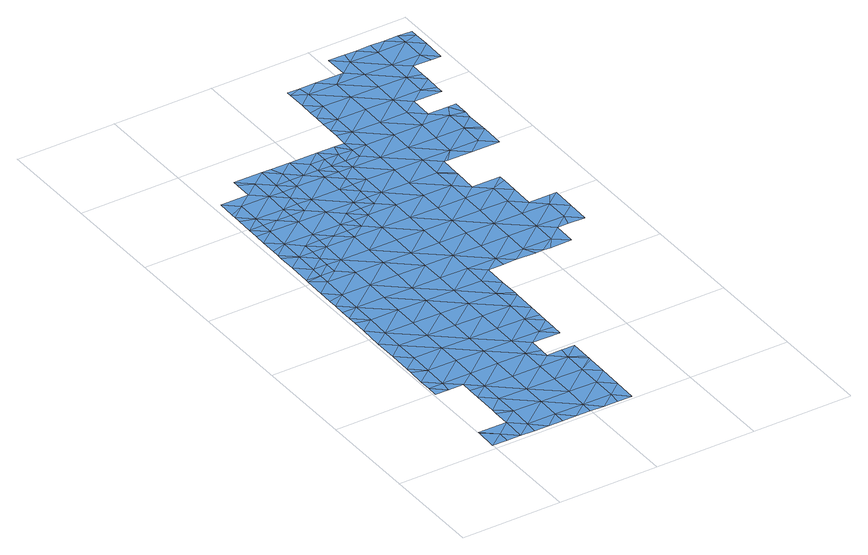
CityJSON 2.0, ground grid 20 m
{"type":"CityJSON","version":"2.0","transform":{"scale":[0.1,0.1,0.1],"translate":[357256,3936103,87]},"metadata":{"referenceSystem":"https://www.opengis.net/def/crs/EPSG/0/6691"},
"CityObjects":{
"waterbody1":{"type":"WaterBody","attributes":{"name":"9","class":"1140","function":"1","WaterBodyRiverFloodingRiskAttribute.description":"5","WaterBodyRiverFloodingRiskAttribute.rankOrg":"1","WaterBodyRiverFloodingRiskAttribute.adminType":"2","WaterBodyRiverFloodingRiskAttribute.scale":"L1"},"geometry":[{"type":"MultiSurface","lod":"1","boundaries":[[[0,1,2]],[[0,3,1]],[[3,4,1]],[[4,5,1]],[[6,2,1]],[[5,6,1]],[[7,8,9]],[[10,11,9]],[[6,5,12]],[[5,13,12]],[[10,9,8]],[[12,14,6]],[[11,15,16]],[[10,15,11]],[[17,14,18]],[[17,6,14]],[[16,15,19]],[[13,20,12]],[[8,21,10]],[[22,23,19]],[[18,24,25]],[[18,14,24]],[[19,15,22]],[[20,26,12]],[[21,27,10]],[[28,14,12]],[[22,29,23]],[[30,31,21]],[[10,32,15]],[[30,25,31]],[[25,24,31]],[[33,23,29]],[[34,35,33]],[[36,22,15]],[[34,33,29]],[[20,37,26]],[[21,31,27]],[[28,12,26]],[[24,14,28]],[[32,10,27]],[[24,38,31]],[[22,36,29]],[[34,39,35]],[[39,40,41]],[[41,35,39]],[[37,42,26]],[[38,24,28]],[[15,32,36]],[[39,43,40]],[[38,44,31]],[[31,45,27]],[[36,46,29]],[[47,43,48]],[[47,40,43]],[[42,49,26]],[[34,29,46]],[[26,49,28]],[[50,51,48]],[[43,50,48]],[[34,52,39]],[[53,51,50]],[[54,49,42]],[[31,44,45]],[[55,34,46]],[[39,52,43]],[[50,56,53]],[[32,27,57]],[[53,56,58]],[[38,28,59]],[[57,27,45]],[[58,60,61]],[[36,32,57]],[[62,46,36]],[[59,28,49]],[[63,44,38]],[[34,55,52]],[[52,64,43]],[[60,58,56]],[[54,65,49]],[[66,63,38]],[[67,45,44]],[[38,59,66]],[[36,57,62]],[[62,68,46]],[[50,43,69]],[[50,70,56]],[[56,71,60]],[[63,67,44]],[[65,72,49]],[[67,57,45]],[[43,64,69]],[[55,46,73]],[[70,71,56]],[[73,46,68]],[[74,72,65]],[[57,75,62]],[[59,49,76]],[[59,77,66]],[[50,69,70]],[[52,55,78]],[[76,49,72]],[[76,77,59]],[[78,55,73]],[[64,52,78]],[[79,63,66]],[[80,68,62]],[[57,67,75]],[[70,81,71]],[[82,67,63]],[[81,83,84]],[[74,85,72]],[[84,71,81]],[[86,80,62]],[[69,64,87]],[[88,73,68]],[[87,64,78]],[[89,76,72]],[[62,75,86]],[[82,90,67]],[[81,91,83]],[[85,89,72]],[[91,92,93]],[[90,94,67]],[[67,94,75]],[[93,83,91]],[[80,88,68]],[[88,78,73]],[[66,77,79]],[[82,63,79]],[[95,77,76]],[[70,96,81]],[[69,87,97]],[[70,69,96]],[[98,92,91]],[[95,76,89]],[[94,99,75]],[[100,87,78]],[[96,69,97]],[[75,101,86]],[[82,79,102]],[[88,100,78]],[[91,103,98]],[[104,77,95]],[[99,101,75]],[[79,77,105]],[[106,97,87]],[[105,77,104]],[[86,107,80]],[[81,96,108]],[[91,81,109]],[[110,79,105]],[[111,99,94]],[[107,88,80]],[[102,79,112]],[[113,106,87]],[[91,109,103]],[[79,110,112]],[[113,87,100]],[[81,108,109]],[[107,86,101]],[[96,97,106]],[[114,108,96]],[[88,115,100]],[[111,116,99]],[[117,103,109]],[[101,99,118]],[[118,99,116]],[[114,96,106]],[[119,109,108]],[[88,107,115]],[[115,120,100]],[[100,121,113]],[[122,117,109]],[[123,101,118]],[[120,121,100]],[[124,119,108]],[[107,101,125]],[[125,101,123]],[[124,108,114]],[[113,126,106]],[[127,107,125]],[[109,119,122]],[[115,107,127]],[[128,120,115]],[[129,115,127]],[[114,106,126]],[[128,115,129]],[[113,121,126]],[[126,130,114]],[[114,131,124]],[[132,133,134]],[[132,122,133]],[[122,119,133]],[[135,120,128]],[[121,120,135]],[[136,134,133]],[[137,126,121]],[[131,114,130]],[[119,124,131]],[[135,137,121]],[[119,138,133]],[[136,133,139]],[[140,119,131]],[[141,137,135]],[[137,142,126]],[[138,139,133]],[[126,143,130]],[[138,119,140]],[[130,144,131]],[[143,144,130]],[[126,142,143]],[[131,144,140]],[[137,141,145]],[[138,146,139]],[[147,139,146]],[[148,147,146]],[[146,149,148]],[[137,150,142]],[[144,151,140]],[[140,152,138]],[[153,148,149]],[[154,150,137]],[[137,145,154]],[[155,153,149]],[[149,156,155]],[[142,157,143]],[[158,154,145]],[[159,156,160]],[[159,155,156]],[[150,157,142]],[[157,144,143]],[[152,140,151]],[[146,138,152]],[[161,149,146]],[[160,156,162]],[[161,156,149]],[[163,151,144]],[[164,146,152]],[[154,158,165]],[[166,162,156]],[[167,163,144]],[[161,146,164]],[[167,144,157]],[[168,152,151]],[[154,169,150]],[[170,171,165]],[[154,165,171]],[[156,172,166]],[[150,169,157]],[[152,168,164]],[[156,161,172]],[[154,171,169]],[[151,163,168]],[[166,173,174]],[[169,175,157]],[[157,176,167]],[[174,173,177]],[[171,170,178]],[[175,176,157]],[[166,172,173]],[[179,172,161]],[[180,164,168]],[[167,181,163]],[[161,164,179]],[[182,168,163]],[[171,183,169]],[[184,185,186]],[[184,177,185]],[[176,181,167]],[[177,173,185]],[[171,178,183]],[[164,180,179]],[[181,182,163]],[[172,187,173]],[[188,180,168]],[[182,188,168]],[[189,186,190]],[[183,191,169]],[[186,185,190]],[[192,189,190]],[[187,185,173]],[[193,194,192]],[[169,195,175]],[[172,179,196]],[[194,193,197]],[[175,198,176]],[[199,200,180]],[[193,192,190]],[[180,200,179]],[[199,180,188]],[[187,172,196]],[[193,201,197]],[[202,181,176]],[[181,203,182]],[[187,204,185]],[[198,202,176]],[[185,205,190]],[[183,206,191]],[[207,208,209]],[[209,197,201]],[[169,191,195]],[[200,210,179]],[[198,175,195]],[[179,210,196]],[[211,191,206]],[[209,201,207]],[[212,181,202]],[[213,210,200]],[[205,185,204]],[[181,212,203]],[[211,214,191]],[[196,215,187]],[[193,190,216]],[[191,214,195]],[[198,195,217]],[[218,215,196]],[[215,204,187]],[[219,210,213]],[[216,190,205]],[[201,193,216]],[[207,201,220]],[[196,210,218]],[[221,195,214]],[[195,221,217]],[[220,201,222]],[[215,223,204]],[[204,224,205]],[[201,216,222]],[[205,224,216]],[[225,210,219]],[[226,220,222]],[[204,223,224]],[[216,227,222]],[[218,210,228]],[[218,229,215]],[[230,223,215]],[[210,225,228]],[[216,224,227]],[[227,231,222]],[[226,222,232]],[[230,233,223]],[[225,219,234]],[[223,233,224]],[[215,229,230]],[[222,231,232]],[[218,228,229]],[[234,235,225]],[[233,236,224]],[[228,225,235]],[[237,238,232]],[[229,239,230]],[[224,240,227]],[[241,242,228]],[[241,228,235]],[[232,231,237]],[[229,228,242]],[[227,240,231]],[[243,238,237]],[[229,244,239]],[[245,236,233]],[[244,229,242]],[[224,236,240]],[[231,246,237]],[[240,246,231]],[[247,243,237]],[[239,244,248]],[[249,247,237]],[[236,250,240]],[[251,236,245]],[[236,251,250]],[[237,246,249]],[[240,252,246]],[[253,240,250]],[[252,240,253]],[[254,247,249]],[[252,255,246]],[[254,249,256]],[[257,255,252]],[[249,246,258]],[[249,258,256]],[[246,255,258]],[[259,255,257]],[[256,258,260]],[[261,258,255]],[[261,255,259]],[[258,262,260]],[[262,258,261]],[[263,260,262]]]}]},
"waterbody2":{"type":"WaterBody","attributes":{"name":"9","class":"1140","function":"1","WaterBodyRiverFloodingRiskAttribute.description":"5","WaterBodyRiverFloodingRiskAttribute.rankOrg":"2","WaterBodyRiverFloodingRiskAttribute.adminType":"2","WaterBodyRiverFloodingRiskAttribute.scale":"L1"},"geometry":[{"type":"MultiSurface","lod":"1","boundaries":[[[264,265,266]],[[265,264,267]],[[267,264,148]],[[147,148,264]],[[136,139,264]],[[134,136,264]],[[132,134,268]],[[134,266,268]],[[269,268,266]],[[103,268,269]],[[103,117,268]],[[93,92,270]],[[270,92,271]],[[92,269,271]],[[98,269,92]],[[271,269,272]],[[271,272,273]],[[272,274,273]],[[275,274,272]],[[276,277,265]],[[278,276,265]],[[278,265,279]],[[265,280,279]],[[279,280,281]],[[282,281,280]],[[282,159,160]],[[155,159,280]],[[280,267,155]],[[153,155,267]],[[268,122,132]],[[264,139,147]],[[148,153,267]],[[280,265,267]],[[277,266,265]],[[264,266,134]],[[83,270,283]],[[273,284,285]],[[286,284,273]],[[273,285,287]],[[271,287,288]],[[283,270,289]],[[270,290,289]],[[270,291,290]],[[60,84,283]],[[288,291,271]],[[279,292,293]],[[294,292,279]],[[159,282,280]],[[279,281,294]],[[293,278,279]],[[272,277,275]],[[272,266,277]],[[273,274,286]],[[271,273,287]],[[291,270,271]],[[83,93,270]],[[84,83,283]],[[71,84,60]],[[117,122,268]],[[98,103,269]],[[272,269,266]],[[283,289,61]],[[61,60,283]]]}]},
"waterbody3":{"type":"WaterBody","attributes":{"name":"9","class":"1140","function":"1","WaterBodyRiverFloodingRiskAttribute.description":"5","WaterBodyRiverFloodingRiskAttribute.rankOrg":"1","WaterBodyRiverFloodingRiskAttribute.adminType":"2","WaterBodyRiverFloodingRiskAttribute.scale":"L1"},"geometry":[{"type":"MultiSurface","lod":"1","boundaries":[[[295,296,297]],[[298,297,296]],[[297,298,299]],[[300,301,302]],[[303,302,301]],[[303,304,302]],[[305,304,303]],[[304,305,284]],[[275,277,306]],[[277,276,306]],[[294,281,307]],[[307,281,308]],[[308,281,309]],[[281,282,309]],[[282,310,309]],[[309,310,311]],[[311,308,309]],[[308,312,307]],[[294,307,292]],[[295,292,307]],[[293,292,313]],[[297,313,292]],[[313,278,293]],[[313,306,278]],[[304,306,313]],[[274,306,304]],[[282,160,310]],[[276,278,306]],[[275,306,274]],[[286,304,284]],[[302,304,313]],[[313,299,302]],[[299,300,302]],[[313,297,299]],[[286,274,304]],[[297,292,295]],[[295,307,312]]]}]},
"waterbody4":{"type":"WaterBody","attributes":{"name":"9","class":"1140","function":"1","WaterBodyRiverFloodingRiskAttribute.description":"5","WaterBodyRiverFloodingRiskAttribute.rankOrg":"2","WaterBodyRiverFloodingRiskAttribute.adminType":"2","WaterBodyRiverFloodingRiskAttribute.scale":"L1"},"geometry":[{"type":"MultiSurface","lod":"1","boundaries":[[[311,314,315]],[[311,310,314]],[[174,315,314]],[[162,174,314]],[[160,162,314]],[[174,177,315]],[[162,166,174]],[[310,160,314]]]}]}
},
"vertices":[
[1,54,9],[29,33,9],[1,57,9],[0,11,8],[29,10,8],[57,10,8],[58,56,9],[3,196,9],[29,195,9],[4,218,9],[32,218,9],[4,242,9],[86,33,9],[85,9,8],[87,79,9],[33,265,9],[5,275,9],[58,89,9],[59,102,9],[5,288,9],[114,9,8],[60,195,9],[34,311,9],[6,334,9],[87,125,9],[59,149,9],[142,32,9],[89,217,9],[143,78,9],[34,357,9],[60,174,9],[88,171,9],[90,264,9],[6,381,9],[35,403,9],[7,427,9],[90,310,9],[142,9,8],[144,124,9],[36,449,9],[8,473,9],[8,456,9],[170,8,8],[37,496,9],[145,170,9],[145,217,9],[91,356,9],[8,496,9],[9,519,9],[199,31,9],[37,542,9],[9,536,9],[92,449,9],[9,565,9],[199,8,8],[92,402,9],[38,588,9],[146,263,9],[10,607,9],[200,77,9],[38,611,9],[10,612,9],[147,309,9],[201,169,9],[93,495,9],[227,7,8],[201,123,9],[202,216,9],[148,355,9],[94,541,9],[95,587,9],[67,611,9],[256,30,9],[148,401,9],[255,7,8],[203,262,9],[257,76,9],[257,122,9],[149,448,9],[258,168,9],[204,354,9],[95,633,9],[230,192,9],[67,657,9],[67,634,9],[284,6,8],[204,308,9],[150,494,9],[205,400,9],[284,52,9],[230,209,9],[96,680,9],[68,703,9],[68,680,9],[231,238,9],[285,99,9],[151,586,9],[151,540,9],[97,703,9],[259,261,9],[206,447,9],[260,307,9],[260,192,9],[125,702,9],[286,138,9],[286,145,9],[207,539,9],[261,353,9],[152,632,9],[153,679,9],[286,153,9],[287,237,9],[287,191,9],[207,493,9],[208,585,9],[262,400,9],[288,259,9],[153,702,9],[288,284,9],[209,678,9],[262,446,9],[263,492,9],[182,701,9],[288,302,9],[209,632,9],[289,330,9],[264,538,9],[290,376,9],[290,422,9],[290,384,9],[265,584,9],[265,631,9],[182,724,9],[210,724,9],[182,748,9],[291,468,9],[211,747,9],[320,491,9],[267,723,9],[239,747,9],[266,677,9],[322,468,9],[321,537,9],[321,584,9],[322,630,9],[348,468,9],[268,769,9],[239,770,9],[240,793,9],[268,816,9],[377,536,9],[323,676,9],[323,722,9],[240,816,9],[376,490,9],[240,839,9],[269,862,9],[378,583,9],[388,467,9],[241,862,9],[241,885,9],[325,815,9],[269,885,9],[379,675,9],[324,768,9],[404,467,9],[298,884,9],[379,629,9],[380,721,9],[434,536,9],[417,466,9],[433,489,9],[326,861,9],[326,907,9],[298,907,9],[435,582,9],[435,628,9],[298,931,9],[461,466,9],[382,814,9],[381,767,9],[436,674,9],[408,698,9],[462,512,9],[299,959,9],[327,953,9],[299,977,9],[383,906,9],[409,744,9],[300,1000,9],[328,999,9],[490,535,9],[300,1023,9],[329,1046,9],[300,1041,9],[491,581,9],[382,860,9],[301,1069,9],[463,604,9],[409,750,9],[410,790,9],[329,1092,9],[464,651,9],[465,697,9],[384,952,9],[385,999,9],[484,512,9],[325,1115,9],[301,1115,9],[301,1106,9],[438,813,9],[518,511,9],[465,684,9],[417,790,9],[519,557,9],[440,905,9],[385,1045,9],[506,604,9],[439,859,9],[466,789,9],[358,1115,9],[520,603,9],[386,1091,9],[440,951,9],[441,998,9],[495,812,9],[410,1114,9],[442,1044,9],[496,858,9],[496,904,9],[468,928,9],[443,1090,9],[415,1114,9],[469,974,9],[523,788,9],[524,835,9],[498,997,9],[443,1136,9],[415,1160,9],[508,927,9],[499,1043,9],[524,843,9],[524,881,9],[447,1159,9],[525,898,9],[526,973,9],[499,1089,9],[472,1159,9],[525,927,9],[500,1135,9],[527,1019,9],[526,988,9],[527,1066,9],[527,1035,9],[501,1159,9],[556,1088,9],[529,1158,9],[564,1065,9],[557,1135,9],[584,1065,9],[556,1158,9],[585,1111,9],[585,1144,9],[585,1157,9],
[211,770,9],[155,817,9],[154,771,9],[212,816,9],[154,725,9],[97,726,9],[40,680,9],[40,727,9],[98,772,9],[41,773,9],[70,796,9],[98,795,9],[127,818,9],[126,795,9],[127,841,9],[156,864,9],[212,863,9],[184,886,9],[213,886,9],[39,634,9],[13,796,9],[13,773,9],[41,796,9],[12,750,9],[12,718,9],[11,658,9],[11,694,9],[12,704,9],[128,887,9],[127,864,9],[156,887,9],
[129,933,9],[72,934,9],[100,911,9],[72,923,9],[71,888,9],[15,889,9],[14,852,9],[42,865,9],[14,843,9],[42,819,9],[14,829,9],[98,818,9],[157,910,9],[185,932,9],[213,909,9],[241,908,9],[242,932,9],[147,933,9],[99,864,9],
[270,908,9],[276,931,9]
]}
